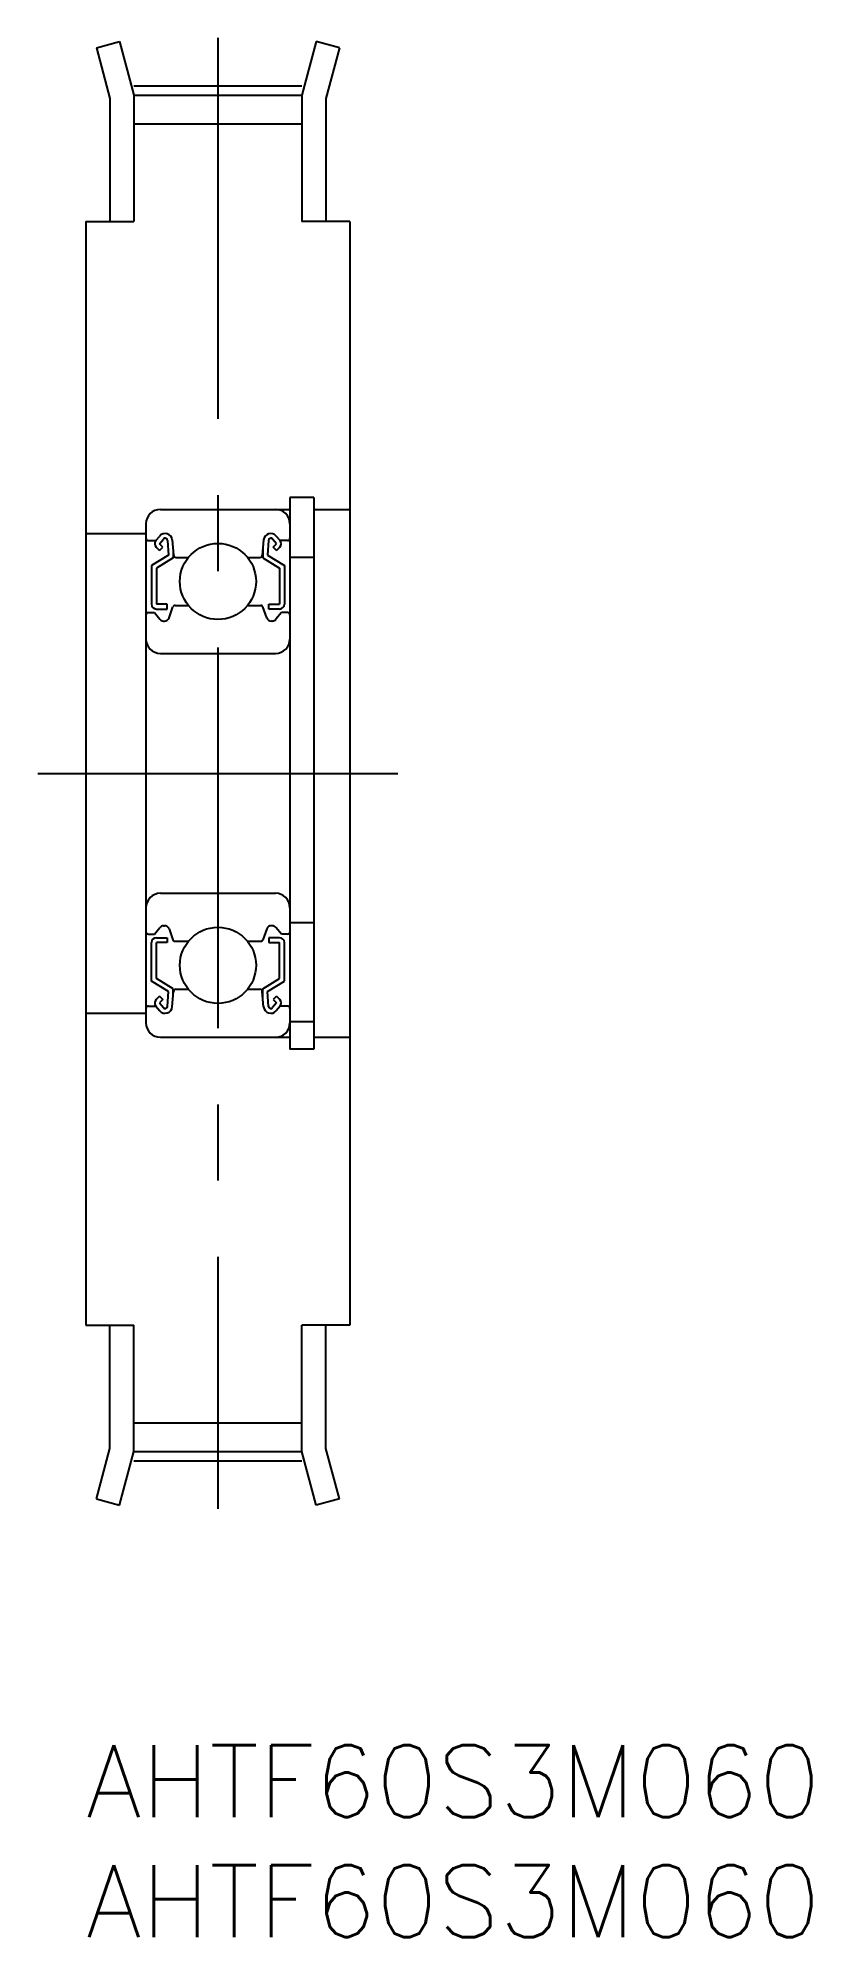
# Model space of a CAD drawing. Extents: x -2 to 30.2, y -8 to 71.1.
import ezdxf

# ---------------------------------------------------------------- set-up
doc = ezdxf.new("R2010")
doc.units = 0
doc.header["$LTSCALE"] = 0.5
doc.linetypes.add('CENTER', pattern=[50.8, 31.75, -6.35, 6.35, -6.35])
for name, color, linetype in [('MSM_CENTER', 1, 'CENTER'), ('MSM_CONTINUOUS', 7, 'CONTINUOUS'), ('MSM_PART_NUMBER', 7, 'CONTINUOUS')]:
    doc.layers.add(name, color=color, linetype=linetype)
doc.styles.get("Standard").update_dxf_attribs({"font": 'txt.shx', "height": 3, "bigfont": 'bigfont.shx'})

# ---------------------------------------------------------------- blocks, each defined once
blk = doc.blocks.new('*U4')
at = {"layer": 'MSM_PART_NUMBER'}
blk.add_text('AHTF60S3M060', height=3, dxfattribs=at).set_placement((0, -3))
blk = doc.blocks.new('*U5')
at = {"layer": 'MSM_PART_NUMBER'}
blk.add_text('AHTF60S3M060', height=3, dxfattribs=at).set_placement((0, -8))

msp = doc.modelspace()

# ---------------------------------------------------------------- linework, layer by layer
at = {"layer": 'MSM_CENTER'}
for p, q in [((5.5, 71.15), (5.5, 9.85)), ((2, 69.15), (9, 69.15)), ((-2, 40.5), (13, 40.5)), ((2, 11.85), (9, 11.85))]:
    msp.add_line(p, q, dxfattribs=at)
at = {"layer": 'MSM_CONTINUOUS'}
for p, q in [((0.435, 70.741), (1.401, 71)), ((0.435, 70.741), (1, 68.633)), ((1.401, 71), (2, 68.765)), ((9.599, 71), (9, 68.765)), ((10.565, 70.741), (9.599, 71)), ((10.565, 70.741), (10, 68.633)), ((1, 68.633), (1, 63.5)), ((2, 68.765), (9, 68.765)), ((2, 68.765), (2, 63.5)), ((9, 68.765), (9, 63.5)), ((10, 68.633), (10, 63.5)), ((2, 67.565), (9, 67.565)), ((0, 63.5), (0, 17.5)), ((0, 63.5), (2, 63.5)), ((11, 63.5), (9, 63.5)), ((11, 63.5), (11, 17.5)), ((3.1, 51.5), (8.5, 51.5)), ((8.5, 52), (8.5, 29)), ((9.5, 52), (8.5, 52)), ((9.5, 52), (9.5, 29)), ((9.5, 51.5), (11, 51.5)), ((2.5, 50.9), (2.5, 30.1)), ((0, 50.5), (2.5, 50.5)), ((2.6, 50.2), (2.91, 50.2)), ((2.91, 50.2), (3.072, 50.393)), ((3.063, 49.789), (2.922, 49.93)), ((3.063, 50.071), (3.226, 50.265)), ((3.205, 49.93), (3.063, 50.071)), ((3.063, 49.789), (3.205, 49.93)), ((3.399, 50.21), (3.432, 49.598)), ((3.598, 50.228), (3.653, 49.591)), ((7.402, 50.228), (7.347, 49.591)), ((7.601, 50.21), (7.568, 49.598)), ((7.937, 50.071), (7.774, 50.265)), ((7.795, 49.93), (7.937, 50.071)), ((7.937, 49.789), (7.795, 49.93)), ((8.09, 50.2), (7.928, 50.393)), ((7.937, 49.789), (8.078, 49.93)), ((8.4, 50.2), (8.09, 50.2)), ((3.432, 49.598), (2.732, 49.161)), ((2.732, 49.161), (2.732, 47.55)), ((3.632, 49.487), (2.932, 49.05)), ((3.632, 49.834), (3.632, 49.487)), ((3.753, 49.5), (4.267, 49.5)), ((6.733, 49.5), (7.247, 49.5)), ((7.368, 49.834), (7.368, 49.487)), ((7.368, 49.487), (8.068, 49.05)), ((7.568, 49.598), (8.268, 49.161)), ((8.268, 49.161), (8.268, 47.55)), ((9.5, 49.5), (8.5, 49.5)), ((2.932, 49.05), (2.932, 47.55)), ((8.068, 49.05), (8.068, 47.55)), ((3.382, 47.55), (2.932, 47.55)), ((3.382, 47.35), (3.382, 47.55)), ((3.719, 47.5), (4.267, 47.5)), ((6.733, 47.5), (7.281, 47.5)), ((7.618, 47.35), (7.618, 47.55)), ((7.618, 47.55), (8.068, 47.55)), ((2.6, 47.2), (2.85, 47.2)), ((2.85, 47.2), (3.084, 46.921)), ((2.932, 47.35), (3.382, 47.35)), ((3.237, 46.85), (3.273, 46.85)), ((3.461, 46.982), (3.625, 47.434)), ((7.539, 46.982), (7.375, 47.434)), ((8.068, 47.35), (7.618, 47.35)), ((7.763, 46.85), (7.727, 46.85)), ((8.15, 47.2), (7.916, 46.921)), ((8.4, 47.2), (8.15, 47.2)), ((3.1, 45.5), (7.9, 45.5)), ((3.1, 35.5), (7.9, 35.5)), ((2.85, 33.8), (3.084, 34.079)), ((3.237, 34.15), (3.273, 34.15)), ((7.763, 34.15), (7.727, 34.15)), ((8.15, 33.8), (7.916, 34.079)), ((9.5, 34.267), (8.5, 34.267)), ((2.6, 33.8), (2.85, 33.8)), ((2.732, 31.839), (2.732, 33.45)), ((2.932, 33.65), (3.382, 33.65)), ((2.932, 31.95), (2.932, 33.45)), ((3.382, 33.45), (2.932, 33.45)), ((3.382, 33.65), (3.382, 33.45)), ((3.461, 34.018), (3.625, 33.566)), ((3.719, 33.5), (4.267, 33.5)), ((6.733, 33.5), (7.281, 33.5)), ((7.539, 34.018), (7.375, 33.566)), ((7.618, 33.65), (7.618, 33.45)), ((8.068, 33.65), (7.618, 33.65)), ((7.618, 33.45), (8.068, 33.45)), ((8.068, 31.95), (8.068, 33.45)), ((8.4, 33.8), (8.15, 33.8)), ((8.268, 31.839), (8.268, 33.45)), ((3.432, 31.402), (2.732, 31.839)), ((3.632, 31.513), (2.932, 31.95)), ((3.282, 31.732), (3.282, 31.732)), ((7.368, 31.513), (8.068, 31.95)), ((7.568, 31.402), (8.268, 31.839)), ((3.063, 31.211), (2.922, 31.07)), ((3.063, 31.211), (3.205, 31.07)), ((3.205, 31.07), (3.063, 30.929)), ((3.063, 30.929), (3.226, 30.735)), ((3.399, 30.79), (3.432, 31.402)), ((3.457, 31.622), (3.457, 31.622)), ((3.598, 30.772), (3.653, 31.409)), ((3.632, 31.166), (3.632, 31.513)), ((3.753, 31.5), (4.267, 31.5)), ((6.733, 31.5), (7.247, 31.5)), ((7.402, 30.772), (7.347, 31.409)), ((7.368, 31.166), (7.368, 31.513)), ((7.601, 30.79), (7.568, 31.402)), ((7.937, 30.929), (7.774, 30.735)), ((7.937, 31.211), (7.795, 31.07)), ((7.795, 31.07), (7.937, 30.929)), ((7.937, 31.211), (8.078, 31.07)), ((0, 30.5), (2.5, 30.5)), ((2.6, 30.8), (2.91, 30.8)), ((2.91, 30.8), (3.072, 30.607)), ((8.09, 30.8), (7.928, 30.607)), ((8.4, 30.8), (8.09, 30.8)), ((9.5, 30.144), (8.5, 30.144)), ((3.1, 29.5), (8.5, 29.5)), ((9.5, 29.5), (11, 29.5)), ((9.5, 29), (8.5, 29)), ((0, 17.5), (2, 17.5)), ((1, 12.367), (1, 17.5)), ((2, 12.235), (2, 17.5)), ((11, 17.5), (9, 17.5)), ((9, 12.235), (9, 17.5)), ((10, 12.367), (10, 17.5)), ((2, 13.435), (9, 13.435)), ((0.435, 10.259), (1, 12.367)), ((1.401, 10), (2, 12.235)), ((2, 12.235), (9, 12.235)), ((9.599, 10), (9, 12.235)), ((10.565, 10.259), (10, 12.367)), ((0.435, 10.259), (1.401, 10)), ((10.565, 10.259), (9.599, 10))]:
    msp.add_line(p, q, dxfattribs=at)
for centre in [(5.5, 48.5), (5.5, 32.5)]:
    msp.add_circle(centre, 1.587, dxfattribs=at)
for centre, radius, start, end in [((3.1, 50.9), 0.6, 90, 180), ((7.9, 50.9), 0.6, 0, 90), ((2.6, 50.3), 0.1, 180.00005, 270.00003), ((3.063, 50.071), 0.2, 139.86482, 225.00006), ((3.301, 50.202), 0.298, 5.00049, 140.17136), ((3.301, 50.202), 0.0983, 4.66455, 139.97394), ((7.699, 50.202), 0.298, 39.82861, 174.99974), ((7.699, 50.202), 0.0983, 40.02637, 175.33574), ((7.937, 50.071), 0.2, 314.99673, 40.13525), ((8.4, 50.3), 0.1, 269.99948, 359.99126), ((3.753, 49.6), 0.1, 185.14438, 270.00003), ((7.247, 49.6), 0.1, 269.99948, 354.85568), ((2.932, 47.55), 0.2, 180.00005, 270.00003), ((3.719, 47.4), 0.1, 89.99951, 160.11572), ((7.281, 47.4), 0.1, 19.88452, 90.00024), ((8.068, 47.55), 0.2, 269.99976, 359.99563), ((2.6, 47.1), 0.1, 89.99951, 180.00005), ((3.237, 47.05), 0.2, 220.13838, 270.00003), ((3.273, 47.05), 0.2, 270.00003, 340.11166), ((7.727, 47.05), 0.2, 199.88831, 269.99976), ((7.763, 47.05), 0.2, 269.99976, 319.86147), ((8.4, 47.1), 0.1, 359.99126, 90.00024), ((3.1, 46.1), 0.6, 180, 270), ((7.9, 46.1), 0.6, 270, 0), ((3.1, 34.9), 0.6, 90, 180), ((7.9, 34.9), 0.6, 0, 90), ((3.237, 33.95), 0.2, 89.99997, 139.86162), ((3.273, 33.95), 0.2, 19.88834, 89.99997), ((7.727, 33.95), 0.2, 90.00024, 160.11169), ((7.763, 33.95), 0.2, 40.13853, 90.00024), ((2.6, 33.9), 0.1, 179.99995, 270.00049), ((2.932, 33.45), 0.2, 89.99997, 179.99995), ((3.719, 33.6), 0.1, 199.88428, 270.00049), ((7.281, 33.6), 0.1, 269.99976, 340.11548), ((8.068, 33.45), 0.2, 0.00437, 90.00024), ((8.4, 33.9), 0.1, 269.99976, 0.00874), ((3.063, 30.929), 0.2, 134.99994, 220.13518), ((3.753, 31.4), 0.1, 89.99997, 174.85562), ((7.247, 31.4), 0.1, 5.14432, 90.00052), ((7.937, 30.929), 0.2, 319.86475, 45.00327), ((2.6, 30.7), 0.1, 89.99997, 179.99995), ((3.1, 30.1), 0.6, 180, 270), ((3.301, 30.798), 0.298, 219.82864, 354.99951), ((3.301, 30.798), 0.0983, 220.02606, 355.33545), ((7.699, 30.798), 0.298, 185.00026, 320.17139), ((7.699, 30.798), 0.0983, 184.66426, 319.97363), ((7.9, 30.1), 0.6, 270, 0), ((8.4, 30.7), 0.1, 0.00874, 90.00052)]:
    msp.add_arc(centre, radius, start, end, dxfattribs=at)

# ---------------------------------------------------------------- block references
for name in ['*U4', '*U5']:
    msp.add_blockref(name, (0, 0), dxfattribs=at)

doc.saveas('drawing.dxf')
